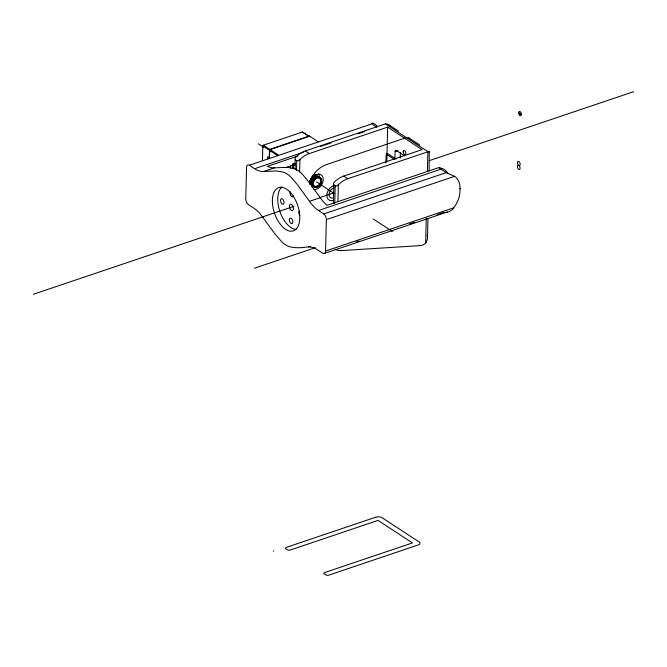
<?xml version="1.0" encoding="UTF-8"?>
<svg xmlns="http://www.w3.org/2000/svg" width="667" height="667" viewBox="0 0 667 667"><rect width="100%" height="100%" fill="white"/><g stroke="black" fill="none" stroke-linecap="round" stroke-linejoin="round"><path stroke-width="1" d="M371.419 123.428L372.711 123.103L374.846 124.12A22.336 15.591 -56.8 0 1 377.314 126.463M427.947 218.793L427.489 238.578L426.413 242.054A5.436 5.244 20.6 0 1 425.671 243.021A8.938 6.236 -56.8 0 1 420.318 245.606L341.704 250.575A22.336 15.591 -56.8 0 1 336.752 249.958L335.176 249.225M262.448 160.472L262.806 145.965L263.273 145.231L302.493 131.991L308.796 136.251M267.617 158.771L267.667 156.878L269.31 157.962L269.968 149.608L309.113 136.393L309.63 136.802M269.034 158.271L269.71 149.408L309.388 136.01L309.905 136.418M290.428 168.134L290.478 166.1M292.663 168.384L292.863 165.108L295.248 164.082M293.288 168.443L293.363 165.574L292.78 165.541M295.181 169.593L294.981 158.796L295.898 156.978A22.336 15.591 -56.8 0 1 305.311 150.934L385.543 123.854L387.927 124.22L390.387 126.355M296.515 170.469L296.757 160.714L295.414 159.838M299.616 171.836L299.917 159.613A22.336 15.591 -56.8 0 1 309.33 153.56L387.66 127.122L422.078 149.633L343.738 176.071A22.336 15.591 -56.8 0 0 334.325 182.124C331.157 184.576 336.66 187.819 338.344 184.751A22.336 15.591 -56.8 0 1 347.757 178.698L429.248 151.351L429.114 171.069M308.354 247.04A33.508 17.942 71.3 0 1 317.55 249.8L322.803 253.235A4.469 2.393 71.3 0 0 325.579 251.059L326.346 219.626A4.469 2.393 71.3 0 0 323.77 213.94L318.509 210.505A33.508 17.942 71.3 0 1 309.471 201.326L297.749 185.084L291.287 177.464A33.867 18.134 71.3 0 0 286.502 173.628L286.085 173.37A28.589 15.308 71.3 0 0 283.834 172.261L276.522 170.96L263.698 171.477A33.508 17.942 71.3 0 1 254.627 168.709L249.316 165.241A4.469 2.393 71.3 0 0 246.548 167.417L245.781 198.849A4.469 2.393 71.3 0 0 248.357 204.536L253.66 208.004A33.508 17.942 71.3 0 1 262.581 217.008L274.979 234.025L282.124 242.179A28.589 15.308 71.3 0 0 284.359 243.997L284.776 244.297A36.66 19.635 71.3 0 0 285.618 244.847A33.167 17.759 71.3 0 0 289.595 246.74C296.356 248.382 303.66 247.816 310.363 246.365M333.392 203.518L333.85 184.976M334.759 203.418L335.184 185.851M337.944 201.05L338.344 184.751M385.943 162.923L386.143 154.636A2.234 1.192 71.3 0 1 387.535 153.552L395.923 159.038M386.818 161.672L387.66 127.122M394.914 158.871L395.089 151.617A2.234 1.192 71.3 0 1 396.473 150.534L397.148 150.308M400.25 157.971L400.383 152.526M425.646 242.996L426.255 218.259M427.389 171.636L427.881 151.659L385.434 123.895M446.306 172.636L454.644 176.321A22.336 15.591 -56.8 0 1 460.072 188.836L460.013 191.179A22.336 15.591 -56.8 0 1 453.71 207.812L325.579 251.059M520.01 115.258L520.052 113.557M387.085 155.253L387.46 154.902L394.205 159.313M310.372 178.923L312.531 179.807A4.636 3.235 -56.8 0 1 317.725 177.147L317.809 176.472M429.631 151.567L429.256 152.134M313.982 177.405L314.415 177.697L314.566 176.997L313.015 175.988M312.156 185.293L312.414 184.601L310.097 183.058M310.372 182.616L311.923 183.633L311.497 184.267L309.947 183.258M314.382 175.413L316.708 176.938L317.175 176.321L314.849 174.804M299.917 159.613L298.182 160.73L296.757 160.714M311.764 182.441L311.231 182.95L309.68 181.933M317.742 177.155L318.292 176.697M312.648 185.676L313.207 185.218A4.636 3.235 -56.8 0 1 312.531 179.807L312.298 179.273M312.414 184.592L311.806 184.867L309.48 183.342M249.316 165.241L371.811 123.904L376.78 127.155M254.627 168.709L303.427 152.243M320.652 146.423L323.52 145.456M324.479 145.131L331.182 142.871M357.971 133.834L360.847 132.858M361.797 132.541L364.674 131.566M297.907 156.028L267.459 166.308A33.508 17.942 71.3 0 0 274.42 167.851L287.252 167.334L294.564 168.643A28.589 15.308 71.3 0 1 296.807 169.751L297.232 170.01A33.867 18.134 71.3 0 1 302.018 173.837L308.479 181.466L320.193 197.707A33.508 17.942 71.3 0 0 327.088 205.311L438.427 167.734A22.336 15.591 -56.8 0 1 447.84 173.245M263.698 171.477L274.42 167.851M285.668 167.625L292.079 165.458A2.009 1.401 -56.8 0 1 293.63 163.774L295.273 163.215M295.506 164.649L293.547 165.316L293.305 164.757M395.089 151.617L397.774 150.717M33.35 294.28L294.005 206.311M319.676 197.649L333.5 192.98M429.273 160.655L633.65 91.679M262.581 217.008L263.257 216.783M309.471 201.326L320.193 197.707M318.509 210.505L440.995 169.168L446.256 172.603L323.77 213.94M326.346 219.626L454.644 176.321M254.244 268.301L315.366 247.665M356.186 241.971L359.046 241.004M409.588 223.945L414.349 222.336M437.235 214.616L443.914 212.364M324.729 253.327L447.299 212.014M311.914 183.633L309.771 182.683M312.823 178.539L313.365 178.631L313.332 177.981L311.772 176.963M311.764 182.433L309.696 181.266M518.718 112.681L521.394 114.432M388.269 124.404L398.541 131.132M409.154 138.077L419.768 145.014M459.438 188.419L460.072 188.836M396.473 150.534L404.444 155.745M309.388 136.01L318.351 141.946M302.418 132.016L309.113 136.393M305.311 150.934L309.33 153.56M343.738 176.071L347.757 178.698M314.907 174.546L318.793 177.08L318.526 177.772L319.134 177.505L316.033 175.471M315.049 175.296L316.708 176.922M316.175 176.146L317.75 177.28M313.565 174.904L315.891 176.43L315.583 177.105L313.732 175.621M313.24 175.596L315.574 177.122M419.56 245.114L420.318 245.606M292.996 163.357L293.63 163.774M312.431 176.388L314.424 177.705M263.357 145.198L278.239 154.902M311.822 177.614L313.382 178.631M262.806 145.965L277.689 155.669M291.662 165.183L292.079 165.458M258.321 143.797L263.54 147.215M316.675 181.974L334.092 193.363M373.287 219.009L392.446 231.541M310.989 178.789L312.54 179.807M310.43 180.098L311.989 181.116M309.83 180.44L311.381 181.457L311.973 181.124L311.581 180.757M309.446 180.907L311.772 182.433M310.889 183.683L313.223 185.209M311.439 184.526L313.773 186.051A5.303 3.702 -56.8 0 1 312.381 179.148A5.303 3.702 -56.8 0 1 319.251 177.697A8.379 5.845 -56.8 0 0 318.568 173.862M309.546 183.642L313.131 185.901M341.204 250.25L341.704 250.575M273.253 550.867L273.753 551.192M427.188 234.892L427.522 237.727M409.671 138.986A4.469 3.118 -56.8 0 0 406.403 137.61L326.288 164.657A22.336 15.591 -56.8 0 0 309.338 182.741M333.058 197.982A5.586 3.894 -56.8 0 1 329.048 194.13A5.586 3.894 -56.8 0 1 333.942 187.969M439.128 167.734A11.539 3.41 16.4 0 1 441.546 169.193M453.827 207.896A11.239 10.68 -37.9 0 1 447.274 212.248M447.307 212.214A2.885 2.318 -27.3 0 1 445.081 212.456M296.006 229.406A22.845 12.231 71.3 0 1 279.715 210.972A22.845 12.231 71.3 0 1 282.091 186.893M299.867 215.366A2.901 1.559 71.3 0 1 299.141 211.055M293.413 195.815A2.901 1.559 71.3 0 1 291.054 195.973A2.901 1.559 71.3 0 1 290.237 191.838M333.317 200.35A8.379 5.845 -56.8 0 1 326.797 195.239A8.379 5.845 -56.8 0 1 333.683 185.609M309.838 184.15A8.379 5.845 -56.8 0 1 317.567 174.295A8.379 5.845 -56.8 0 1 322.995 181.524A8.379 5.845 -56.8 0 1 313.907 189.57M313.573 186.093A8.379 5.845 -56.8 0 1 311.747 186.802M375.821 517.175L286.36 547.365A2.234 1.059 1.4 0 0 285.91 548.849L287.252 549.725A2.234 1.059 1.4 0 0 290.378 550L378.047 520.402L412.464 542.921L324.787 572.511A2.234 1.059 1.4 0 0 324.337 573.987L325.679 574.862A2.234 1.059 1.4 0 0 328.806 575.137L418.267 544.939A4.469 2.126 1.4 0 0 419.168 541.988L382.074 517.717A4.469 2.126 1.4 0 0 375.821 517.175M517.4 166.592A2.234 1.192 71.3 0 0 519.418 169.51A2.234 1.192 71.3 0 0 519.401 166.05A2.234 1.192 71.3 0 0 517.4 166.592M517.492 162.69A2.234 1.201 71.3 0 0 519.526 165.583A2.234 1.201 71.3 0 0 519.485 162.098A2.234 1.201 71.3 0 0 517.492 162.69M518.718 112.79A2.234 1.192 71.3 0 0 520.744 115.683A2.234 1.192 71.3 0 0 520.702 112.206A2.234 1.192 71.3 0 0 518.718 112.79M272.369 201.409A22.845 12.231 71.3 0 0 293.147 230.949A22.845 12.231 71.3 0 0 292.68 195.356A22.845 12.231 71.3 0 0 272.369 201.409M289.353 219.843A2.901 1.559 71.3 0 0 291.996 223.595A2.901 1.559 71.3 0 0 291.938 219.068A2.901 1.559 71.3 0 0 289.353 219.843M280.549 200.45A2.901 1.559 71.3 0 0 283.192 204.21A2.901 1.559 71.3 0 0 283.125 199.683A2.901 1.559 71.3 0 0 280.549 200.45M289.42 206.278A3.352 1.793 71.3 0 0 292.463 210.614A3.352 1.793 71.3 0 0 292.396 205.394A3.352 1.793 71.3 0 0 289.42 206.278M318.009 185.634A4.636 3.235 -56.8 0 0 319.493 178.281A4.636 3.235 -56.8 0 0 313.34 182.541A4.636 3.235 -56.8 0 0 318.009 185.634M318.226 186.351A5.586 3.894 -56.8 0 0 320.018 177.489A5.586 3.894 -56.8 0 0 312.598 182.616A5.586 3.894 -56.8 0 0 318.226 186.351M318.626 186.61A5.586 3.894 -56.8 0 0 320.418 177.747A5.586 3.894 -56.8 0 0 312.998 182.883A5.586 3.894 -56.8 0 0 318.626 186.61M403.185 151.793A2.234 1.192 71.3 0 0 405.219 154.669A2.234 1.192 71.3 0 0 405.161 151.184A2.234 1.192 71.3 0 0 403.185 151.793"/></g></svg>
